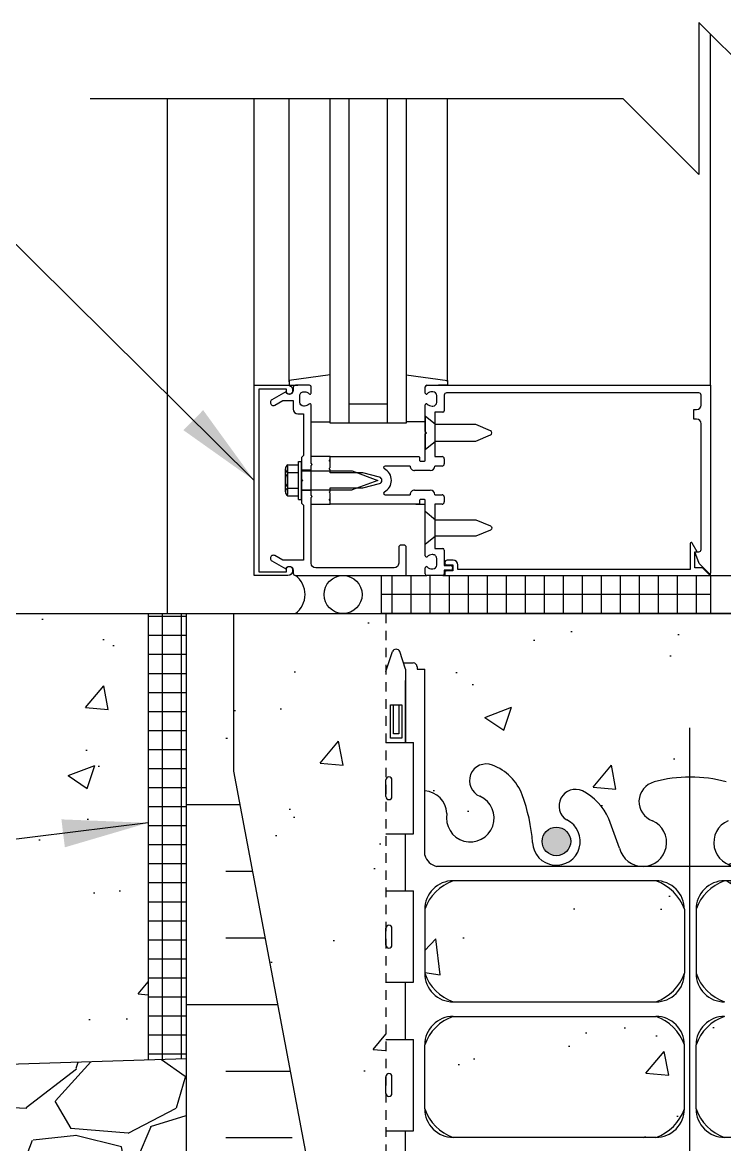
# Model space of a CAD drawing. Header units: inches. Extents: x 160.8 to 211.5, y 103.1 to 183.2.
# Drawn here: x 177.85 to 187.08, y 138.2 to 152.94 of the extents above; entities that cross this region are included whole.
import ezdxf

# ---------------------------------------------------------------- set-up
doc = ezdxf.new("R2010")
doc.units = ezdxf.units.IN
doc.header["$MEASUREMENT"] = 0
doc.linetypes.add('HIDDEN2', pattern=[0.1875, 0.125, -0.0625])
for name, color, linetype in [('HATCH', 12, 'Continuous'), ('Hidden2', 12, 'HIDDEN2'), ('line25', 2, 'Continuous'), ('LINE3', 3, 'Continuous'), ('LINE50', 5, 'Continuous'), ('LINE9', 9, 'Continuous'), ('TEXT', 4, 'Continuous'), ('Web_Edge', 9, 'Continuous')]:
    doc.layers.add(name, color=color, linetype=linetype)
doc.styles.add('DIM', font='romans.shx', dxfattribs={"width": 0.7})
doc.dimstyles.new('ext_12', dxfattribs={"dimscale": 12, "dimtxt": 0.09375, "dimasz": 0.09375, "dimexe": 0.09375, "dimexo": 0.0625, "dimgap": 0.0625, "dimtad": 1, "dimdec": 1, "dimzin": 2, "dimdsep": 46, "dimlunit": 4, "dimtxsty": 'DIM', "dimcen": 0.09, "dimdle": 0.09375, "dimclrt": 4, "dimadec": 0, "dimazin": 0, "dimtfac": 1, "dimtdec": 1, "dimtmove": 2, "dimatfit": 3, "dimfxl": 1, "dimfrac": 2, "dimtolj": 1, "dimtzin": 0, "dimarcsym": 0})

msp = doc.modelspace()

# ---------------------------------------------------------------- hatches: boundary and pattern name
at = {"layer": 'HATCH'}
h = msp.add_hatch(dxfattribs=at)
h.set_pattern_fill('NET', color=256, scale=2, style=0)
h.set_pattern_definition([(0, (167.2082696497009, 33.93442643852617), (0, 0.25), []), (90, (167.2082696497009, 33.93442643852617), (-0.25, 1.530808498934192e-17), [])])
h.paths.add_polyline_path([(183.3726720350024, 145.6778338988723), (183.1626720350024, 145.6778338988723), (182.8926720350023, 145.6778338988723), (182.5640517228804, 145.6778338988723), (182.5640517228804, 145.1778338988716), (186.8926720350024, 145.1778338988716), (186.8926720350024, 145.6778338988723)])
h = msp.add_hatch(dxfattribs=at)
h.set_pattern_fill('AR-CONC', color=256, scale=0.5, style=0)
h.set_pattern_definition([(49.99999999999999, (167.2082696497009, 33.93442643852617), (3.586300913003767, -0.3137606749129755), [0.375, -4.125]), (355, (167.2082696497009, 33.93442643852617), (-0.693756668065, 3.760960668500059), [0.3, -3.3]), (100.4514, (167.5071280497009, 33.90827973852618), (2.892546908570108, 3.447197710304768), [0.31870095, -3.50571056]), (46.18420000000001, (167.2082696497009, 34.93442643852617), (5.336205243128222, -0.8275950716450904), [0.5625, -6.1875]), (96.6356, (167.6529533747009, 34.86545990352617), (4.673313527743517, 4.870589354502209), [0.47805144, -5.258565]), (351.1842, (167.2082696497009, 34.93442643852617), (4.673309725668136, 4.870593004626623), [0.45, -4.95]), (21, (167.7082696497009, 34.68442643852617), (2.984535260592308, -2.013094453326694), [0.375, -4.125]), (326.0000000000001, (167.7082696497009, 34.68442643852617), (1.216576659607909, 3.625750225234265), [0.3, -3.3]), (71.4514, (167.9569808147009, 34.51666840852617), (4.20111314290745, 1.612652483549762), [0.31870095, -3.50571056]), (37.50000000000001, (167.2082696497009, 33.93442643852617), (0.06079927658645334, 1.664469269156557), [0, -3.26, 0, -3.35, 0, -3.3125]), (7.499999999999999, (167.2082696497009, 33.93442643852617), (1.315347687210743, 1.972058559411801), [0, -1.91, 0, -3.185, 0, -1.2625]), (327.5, (166.0932696497009, 33.93442643852617), (2.669112180862045, -0.112774358671899), [0, -1.25, 0, -3.9, 0, -5.175]), (317.5, (165.5932696497009, 33.93442643852617), (2.915930846711931, 0.5005249116615882), [0, -1.625, 0, -2.59, 0, -3.675])])
h.paths.add_polyline_path([(179.4993711143213, 145.1778338988716), (175.3118711143211, 145.1778338988716), (170.853688158632, 145.0311632736194), (170.853688158632, 144.1778338988716), (169.853688158632, 143.1778338988716), (171.853688158632, 143.1778338988716), (170.8536881586318, 142.1778338988713), (170.8536881586319, 139.0279170808998), (179.4993711143213, 139.3123530803747)])
h = msp.add_hatch(dxfattribs=at)
h.set_pattern_fill('NET', color=256, scale=2, style=0)
h.set_pattern_definition([(0, (58.4370623241859, -12.60794012483916), (0, 0.25), []), (90, (58.4370623241859, -12.60794012483916), (-0.25, 1.530808498934192e-17), [])])
h.paths.add_polyline_path([(179.9993711143213, 141.8824953926067), (179.4993711143213, 142.0164699888223), (179.4993711143213, 139.3123530803748), (179.9993711143213, 139.328802677297)])
h.paths.add_polyline_path([(179.9993711143213, 144.0789347184869), (179.4993711143213, 144.1682021152452), (179.4993711143213, 142.0164699888223), (179.9993711143213, 141.8824953926067)])
h.paths.add_polyline_path([(179.9993711143213, 145.1778338988718), (179.4993711143213, 145.1778338988718), (179.4993711143213, 144.1682021152452), (179.9993711143213, 144.0789347184869)])
h = msp.add_hatch(dxfattribs=at)
h.set_pattern_fill('INSUL', color=256, scale=7, style=0)
h.set_pattern_definition([(0, (-2747.232593114846, -324.5848368057639), (0, 2.625), []), (0, (-2747.232593114846, -323.7098368057639), (0, 2.625), [0.875, -0.875]), (0, (-2747.232593114846, -322.8348368057639), (0, 2.625), [0.875, -0.875])])
edge = h.paths.add_edge_path()
edge.add_line((182.6243711143213, 135.1778338988717), (182.1243711143213, 135.1778338988717))
edge.add_line((182.1243711143213, 135.1778338988717), (180.3743711143213, 144.4278338988717))
edge.add_line((180.3743711143213, 144.4278338988717), (180.3743711143213, 145.1778338988717))
edge.add_line((180.3743711143213, 145.1778338988717), (179.9993711143213, 145.1778338988717))
edge.add_line((179.9993711143213, 145.1778338988717), (179.9993711143213, 127.1778338988717))
edge.add_line((179.9993711143213, 127.1778338988717), (180.4368711143213, 127.1778338988717))
edge.add_line((180.4368711143213, 127.1778338988717), (180.4368711143213, 127.6778338988717))
edge.add_line((180.4368711143213, 127.6778338988717), (181.9368711143213, 127.6778338988717))
edge.add_line((181.9368711143213, 127.6778338988717), (181.9368711143213, 127.1778338988717))
edge.add_line((181.9368711143213, 127.1778338988717), (182.3743711143213, 127.1778338988717))
edge.add_line((182.6243711143213, 135.1778338988717), (182.6243711143213, 127.1778338988717))
h = msp.add_hatch(dxfattribs=at)
h.set_pattern_fill('AR-CONC', color=256, scale=0.5)
h.set_pattern_definition([(49.99999999999999, (0, 0), (3.586300913003767, -0.3137606749129755), [0.375, -4.125]), (355, (0, 0), (-0.693756668065, 3.760960668500059), [0.3, -3.3]), (100.45144446, (0.298858405, -0.02614672), (2.89254423363556, 3.447199954843147), [0.3187009599999999, -3.505710559999999]), (46.18420000000001, (0, 1), (5.336206653357862, -0.8275964039653827), [0.5625, -6.1875]), (96.63563549, (0.444683725, 0.931033465), (4.673309728371142, 4.870593003872752), [0.47805171, -5.258568799999999]), (351.1841639899999, (0, 1), (4.673309725273866, 4.870593001349951), [0.45, -4.950000005]), (21, (0.5, 0.75), (2.984535260592308, -2.013094453326694), [0.375, -4.125]), (326.0000000000001, (0.5, 0.75), (1.216576659607909, 3.625750225234265), [0.3, -3.3]), (71.45144474, (0.74871127, 0.58224213), (4.201111883649856, 1.612655764031769), [0.31870095, -3.50571056]), (37.50000000000001, (0, 0), (0.06079927658645334, 1.664469269156557), [0, -3.26, 0, -3.35, 0, -3.3125]), (7.499999999999999, (0, 0), (1.315347687210743, 1.972058559411801), [0, -1.91, 0, -3.185, 0, -1.2625]), (327.5, (-1.115, 0), (2.669112180862045, -0.1127743586718988), [0, -1.25, 0, -3.9, 0, -5.175]), (317.5, (-1.615, 0), (2.915930846711931, 0.5005249116615886), [0, -1.625, 0, -2.59, 0, -3.675])])
edge = h.paths.add_edge_path()
edge.add_line((190.2783681174431, 120.5584035827051), (190.2783681174394, 120.6259035827152))
edge.add_arc((190.3408681174394, 120.6259035827186), 0.06250000000000001, 90, 180.0000000030875, ccw=False)
edge.add_line((190.3408681174394, 120.6884035827186), (190.3883681174373, 120.6884035827186))
edge.add_line((190.3883681174373, 120.6884035827186), (190.3883681174327, 120.7584035827186))
edge.add_line((190.3883681174327, 120.7584035827186), (190.2833681174481, 120.7584035827186))
edge.add_arc((190.4057767686052, 121.1010074452389), 0.3638149041640824, 214.9775137480298, 250.3387412735883, ccw=False)
edge.add_arc((189.4826578732871, 120.4897773939043), 0.7434990637615055, 32.79191652789321, 73.81071145721666)
edge.add_spline(control_points=[(189.6899540175744, 121.2037936166736), (188.2525040175745, 121.5242536166736)], knot_values=[0, 0, 1, 1], degree=1, periodic=0)
edge.add_arc((187.6961661695507, 118.5926488090562), 2.983926699701165, 79.25461642974042, 90.09946546446858)
edge.add_line((187.6909860758585, 121.5765710124353), (186.6243711143218, 121.592323511864))
edge.add_line((186.6243711143218, 121.592323511864), (185.5577561527852, 121.5765710124353))
edge.add_arc((185.5525760590929, 118.5926488090562), 2.983926699701165, 89.90053453553034, 100.7453835702596)
edge.add_spline(control_points=[(184.9962382110691, 121.5242536166736), (183.5587882110692, 121.2037936166736)], knot_values=[0, 0, 1, 1], degree=1, periodic=0)
edge.add_arc((183.7660843553565, 120.4897773939043), 0.7434990637615055, 106.1892885427834, 147.2080834721038)
edge.add_arc((182.8429654600384, 121.1010074452389), 0.3638149041640821, 289.6612587264116, 325.0224862519764, ccw=False)
edge.add_line((182.9653741111955, 120.7584035827186), (182.8603741112109, 120.7584035827186))
edge.add_line((182.8603741112109, 120.7584035827186), (182.8603741112063, 120.6884035827186))
edge.add_line((182.8603741112063, 120.6884035827186), (182.9078741112042, 120.6884035827186))
edge.add_arc((182.9078741112042, 120.6259035827186), 0.06250000000000001, -3.0876208256813698e-09, 90, ccw=False)
edge.add_line((182.9703741112042, 120.6259035827152), (182.9703741112005, 120.5584035827051))
edge.add_arc((182.7203741112005, 120.5584035827186), 0.2499999999999976, 304.05579773812997, 359.9999999969125, ccw=False)
edge.add_line((182.8603741111845, 120.3512804309357), (182.8603741111818, 120.3095543710115))
edge.add_line((182.8603741111818, 120.3095543710115), (182.7703741111812, 120.3095543710184))
edge.add_arc((182.9703741112105, 119.8512968015356), 0.4999999999999922, 113.5781784818649, 133.7891111703061)
edge.add_line((182.6243711143213, 120.2122426785639), (182.6243711143213, 119.4327138881206))
edge.add_line((182.6243711143213, 119.4327138881206), (185.6128274663874, 119.4326990002012))
edge.add_line((185.6128274663874, 119.4326990002012), (186.6128274663874, 118.4326990002012))
edge.add_line((186.6128274663874, 118.4326990002012), (186.6128274663874, 120.4326990002012))
edge.add_line((186.6128274663874, 120.4326990002012), (187.6128274663874, 119.4326990002012))
edge.add_line((187.6128274663874, 119.4326990002012), (190.6243711143213, 119.4327193375144))
edge.add_line((190.6243711143213, 119.4327193375144), (190.6243711143213, 120.2122426785648))
edge.add_arc((190.2783681174331, 119.8512968015356), 0.4999999999999922, 46.21088882984253, 66.42182151813506)
edge.add_line((190.4783681174624, 120.3095543710184), (190.3883681174619, 120.3095543710115))
edge.add_line((190.3883681174619, 120.3095543710115), (190.3883681174591, 120.3512804309357))
edge.add_arc((190.5283681174431, 120.5584035827186), 0.2499999999999977, 180.0000000030875, 235.94420226187, ccw=False)
h.paths.add_polyline_path([(190.6243711143213, 127.1778338988717), (190.6243711143215, 127.9372225808649), (190.5393747342861, 127.6765670154222, -0.6000000000328524), (190.4393747342843, 127.6765670154179), (190.3904616908061, 127.826567015418), (190.2643747342846, 127.8265670154179, -0.4142135623733604), (190.2143747342845, 127.8765670154179), (190.2143747342844, 127.906567015418), (190.1143747342845, 127.9065670154179), (190.1143747342863, 129.5080650775213, -0.3803920597855882), (189.8214103100327, 129.803166697673, 2.087231407596415), (189.3875108801109, 129.5783494394321, -1), (189.2240823087077, 129.1698263653603, -0.2134499129915013), (188.8318565479297, 129.5590268323442, -0.06992325913712785), (188.6949895945964, 130.20282953206, 1.702394472353461), (188.2452211331507, 129.8902852391382, -0.9407930192583996), (188.0417085964724, 129.5070220192573, -0.1730747606230545), (187.6958002739357, 129.8736790587656), (187.5531624317559, 130.2605239144975, 1.612473537247614), (187.121619267235, 129.9009357147933, -0.7348724129863831), (187.0985156636447, 129.3898968680894, -0.06847526280401954), (186.6243752282038, 129.3278338988733, -0.06847526280403192), (186.1502347927629, 129.3898968680893, -0.7348724129874155), (186.1271311891722, 129.9009357147933, 1.61247353724699), (185.6955880246512, 130.2605239144975), (185.5529501824714, 129.8736790587655, -0.1730747606230276), (185.2070418599347, 129.5070220192574, -0.9407930192590922), (185.003529323256, 129.8902852391381, 1.702394472356066), (184.5537608618106, 130.2028295320596, -0.06992325913707398), (184.4168939084774, 129.5590268323443, -0.2134499129915075), (184.0246681476994, 129.1698263653603, -1), (183.8612395762963, 129.5783494394322, 2.087231407564641), (183.4273401463729, 129.8031666976801, -0.3803970205199008), (183.1343703097081, 129.5080647412786), (183.1343674943583, 127.9065670154179), (183.0343674943584, 127.906567015418), (183.0343674943582, 127.8765670154176, -0.4142135623716943), (182.9843674943582, 127.8265670154179), (182.8582805378366, 127.826567015418), (182.8093674943585, 127.6765670154179, -0.6000000000328656), (182.7093674943567, 127.6765670154222), (182.6243711143213, 127.9372225808645), (182.6243711143213, 127.1778338988717), (182.6243711143213, 124.4045644868731, 0.08841615068673818), (182.7703741111812, 124.3072527944185), (182.8603741111818, 124.3072527944254), (182.8603741111845, 124.2655267345013, -0.2490694201798176), (182.9703741112005, 124.0584035827318), (182.9703741112042, 123.9909035827217, -0.4142135623889407), (182.9078741112042, 123.9284035827184), (182.8603741112063, 123.9284035827184), (182.8603741112109, 123.8584035827184), (182.9653741111964, 123.8584035827184, 0.0853478446399937), (183.2948336337413, 123.9339221644565, -0.6696014941089585), (183.4273360324912, 123.8136404677586, 2.087231407566982), (183.8612354624142, 124.0384577260066, -1), (184.0246640338181, 124.4469808000781, -0.2134499129914509), (184.4168897945958, 124.057780333094, -0.0699232591370879), (184.5537567479289, 123.4139776333786, 1.702394472353354), (185.0035252093747, 123.7265219263004, -0.9407930192578965), (185.2070377460527, 124.1097851461814, -0.1730747606230211), (185.5529460685895, 123.7431281066733), (185.6955839107694, 123.3562832509412, 1.612473537247173), (186.1271270752905, 123.7158714506453, -0.7348724129859525), (186.1502306788801, 124.226910297349, -0.06847526280414022), (186.6243711143218, 124.2889732665653, -0.06847526280408107), (187.0985115497631, 124.2269102973491, -0.7348724129867958), (187.1216151533529, 123.7158714506452, 1.612473537246508), (187.5531583178742, 123.3562832509412), (187.695796160054, 123.743128106673, -0.1730747606231304), (188.0417044825909, 124.1097851461814, -0.9407930192580295), (188.2452170192689, 123.7265219263004, 1.702394472352813), (188.6949854807147, 123.4139776333784, -0.06992325913710719), (188.8318524340478, 124.057780333094, -0.213449912991432), (189.2240781948255, 124.4469808000781, -1), (189.3875067662295, 124.0384577260066, 2.087231407567129), (189.8214061961524, 123.8136404677586, -0.6696014941074756), (189.953908594902, 123.9339221644567, 0.08534784464009683), (190.2833681174472, 123.8584035827184), (190.3883681174327, 123.8584035827184), (190.3883681174373, 123.9284035827184), (190.3408681174394, 123.9284035827184, -0.4142135623889385), (190.2783681174394, 123.9909035827217), (190.2783681174431, 124.0584035827318, -0.2490694201798181), (190.3883681174591, 124.2655267345013), (190.3883681174619, 124.3072527944254), (190.4783681174624, 124.3072527944185, 0.08841615068608351), (190.6243711143213, 124.4045644868722)])
h.paths.add_polyline_path([(186.5481252282021, 131.904623044496, 0.2256517540590416), (186.1731252282001, 132.2796230445012), (183.509375722119, 132.2796230445012, 0.2256517540569456), (183.1343757221176, 131.9046230445017), (183.1343757221176, 131.0638171398554, 0.2256517540552831), (183.5093757221154, 130.6888171398572), (186.1731252282003, 130.6888171398572, 0.2256517540595448), (186.5481252282025, 131.0638171398637)])
h.paths.add_polyline_path([(186.5481252282021, 132.8452446339641), (186.5481252282025, 133.6860505385963, 0.2256517540596191), (186.1731252282001, 134.0610505386029), (183.5093757221155, 134.0610505386029, 0.2256517540553569), (183.1343757221176, 133.6860505386046), (183.1343757221176, 132.8452446339583, 0.2256517540569441), (183.509375722119, 132.4702446339588), (186.1731252282001, 132.4702446339588, 0.2256517540590395)])
h.paths.add_polyline_path([(190.1143747342877, 133.6860505386046, 0.2256517540552846), (189.7393747342899, 134.0610505386028), (187.0756252281968, 134.0610505386028, 0.2256517540542005), (186.7006252282022, 133.6860505386047), (186.7006252282027, 132.8452446339596, 0.2256517540585337), (187.0756252282077, 132.4702446339589), (189.7393747342863, 132.4702446339589, 0.2256517540568728), (190.1143747342877, 132.8452446339583)])
h.paths.add_polyline_path([(190.1143747342877, 131.9046230445017, 0.2256517540569454), (189.7393747342862, 132.2796230445012), (187.0756252282077, 132.2796230445012, 0.2256517540585337), (186.7006252282027, 131.9046230445004), (186.7006252282022, 131.0638171398555, 0.2256517540541998), (187.0756252281968, 130.6888171398573), (189.7393747342899, 130.6888171398572, 0.2256517540552841), (190.1143747342877, 131.0638171398554)])
h.paths.add_polyline_path([(190.1143747342869, 135.8654838988906), (189.9943747342987, 136.0654838988719), (189.9943747342987, 136.1778338988722), (189.9943747342987, 136.290183898872), (190.114374734287, 136.4901838988535), (190.1143747342872, 137.9589935601611, 0.2681384484804034), (189.9532240724356, 138.1071170762772), (183.2955263839715, 138.1071170762772, 0.2681558504668743), (183.1343714765413, 137.9589800041086), (183.1343714765413, 136.4901772618772), (183.2543674943441, 136.2901838988716), (183.2543674943441, 136.1778338988713), (183.2543674943441, 136.0654838988715), (183.1343714765413, 135.8654905358659), (183.1343714765413, 134.3966877936345, 0.2681558504668762), (183.2955263839715, 134.2485507214658), (189.9532240724356, 134.2485507214658, 0.2681384484785532), (190.1143747342867, 134.3966742375805)])
h.paths.add_polyline_path([(186.5481252282021, 139.5104231637789, 0.225651754059039), (186.1731252282001, 139.8854231637842), (183.509375722119, 139.8854231637842, 0.2256517540569456), (183.1343757221176, 139.5104231637847), (183.1343757221176, 138.6696172591384, 0.2256517540553562), (183.5093757221155, 138.2946172591401), (186.1731252282001, 138.2946172591401, 0.2256517540596164), (186.5481252282025, 138.6696172591467)])
h.paths.add_polyline_path([(186.5481252282025, 141.2918506578793, 0.2256517540595444), (186.1731252282003, 141.6668506578858), (183.5093757221154, 141.6668506578858, 0.2256517540552847), (183.1343757221176, 141.2918506578876), (183.1343757221176, 140.4510447532413, 0.2256517540569448), (183.509375722119, 140.0760447532418), (186.1731252282001, 140.0760447532418, 0.2256517540590389), (186.5481252282021, 140.4510447532471)])
h.paths.add_polyline_path([(190.1143747342877, 141.2918506578876, 0.2256517540552846), (189.7393747342899, 141.6668506578858), (187.0756252281968, 141.6668506578857, 0.2256517540542013), (186.7006252282022, 141.2918506578876), (186.7006252282027, 140.4510447532426, 0.2256517540585321), (187.0756252282077, 140.0760447532418), (189.7393747342862, 140.0760447532418, 0.225651754056945), (190.1143747342877, 140.4510447532413)])
h.paths.add_polyline_path([(190.1143747342877, 139.5104231637847, 0.2256517540568735), (189.7393747342863, 139.8854231637841), (187.0756252282077, 139.8854231637841, 0.2256517540585342), (186.7006252282027, 139.5104231637834), (186.7006252282022, 138.6696172591384, 0.2256517540541988), (187.0756252281968, 138.2946172591402), (189.7393747342899, 138.2946172591402, 0.2256517540552841), (190.1143747342877, 138.6696172591384)])
h.paths.add_polyline_path([(190.1143747342845, 144.4491007823251), (190.2143747342845, 144.449100782325), (190.2143747342845, 144.4791007823251, -0.4142135623733604), (190.2643747342846, 144.5291007823251), (190.3904616908061, 144.529100782325), (190.4393747342843, 144.6791007823251, -0.6000000000330195), (190.5393747342861, 144.6791007823208), (190.6243711143235, 144.4184452168721), (190.6243711143235, 145.1778338988716), (182.6243711143213, 145.1778338988716), (182.6243711143213, 144.4184452168784), (182.7093674943567, 144.6791007823208, -0.6000000000329857), (182.8093674943585, 144.6791007823251), (182.8582805378366, 144.529100782325), (182.9843674943581, 144.5291007823251, -0.414213562373082), (183.0343674943582, 144.4791007823252), (183.0343674943584, 144.449100782325), (183.1343674943583, 144.4491007823251), (183.1343702471081, 142.8476030603528, -0.3803970778954375), (183.427340146373, 142.5525011000634, 2.087231407575391), (183.8612395762944, 142.7773183583116, -1), (184.024668147702, 143.1858414323817, -0.2134499129907583), (184.4168939084777, 142.7966409653979, -0.0682259172230024), (184.5525917313417, 142.1687744233704, 1.753170910240407), (185.0035293232571, 142.4653825586043, -0.9407930192597509), (185.2070418599344, 142.8486457784858, -0.1730747606230271), (185.5529501824713, 142.4819887389777), (185.6955880246512, 142.0951438832456, 1.612473537243773), (186.1271311891732, 142.4547320829494, -0.7348724129887827), (186.1502347927628, 142.9657709296537, -0.06847526280398893), (186.6243752282035, 143.0278338988697, -0.0684752628041925), (187.0985156636455, 142.9657709296534, -0.7348724129826469), (187.1216192672363, 142.4547320829503, 1.61247353725153), (187.5531624317559, 142.0951438832456), (187.6958002739358, 142.4819887389777, -0.1730747606231099), (188.0417085964728, 142.8486457784859, -0.9407930192574716), (188.2452211331507, 142.4653825586048, 1.753170910234299), (188.6961587250651, 142.1687744233676, -0.06822591722338235), (188.8318565479296, 142.7966409653987, -0.2134499129917747), (189.2240823087082, 143.1858414323829, -1), (189.3875108801078, 142.7773183583095, 2.087231407580247), (189.8214103100326, 142.5525011000695, -0.3803920597858569), (190.1143747342859, 142.8476027202217)])
h.paths.add_polyline_path([(192.6243711143235, 143.106405327443), (192.6243711143235, 144.6778338988716), (191.3118711143213, 144.6778338988716), (191.3118711143213, 145.1778338988716), (190.6243711143235, 145.1778338988716), (190.6243711143235, 135.1778338988717), (191.1243711143235, 135.1778338988717)])
h.paths.add_polyline_path([(182.6243711143213, 145.1778338988716), (180.6243711143213, 145.1778338988716), (180.6243711143213, 143.106405327443), (182.1243711143213, 135.1778338988717), (182.6243711143213, 135.1778338988717)])
h = msp.add_hatch(dxfattribs=at)
h.set_pattern_fill('GRAVEL', color=256, scale=3, style=0)
h.set_pattern_definition([(228.012787504, (2.16, 3), (-24.00000000000018, -27.00000000000001), [0.403608, -39.9572641412211]), (184.969740728, (1.89, 2.7), (35.99999999999993, 3.000000000000105), [0.692604, -68.56777428368999]), (132.510447078, (1.2, 2.64), (30.00000000000035, -32.99999999999959), [0.488364, -48.3480977882991]), (267.273689006, (0.03, 1.89), (3.000000000000073, 60.00000000000006), [0.6307139999999999, -62.440674124887]), (292.833654178, (0, 1.26), (-14.99999999999996, 36.00000000000009), [0.6184649999999999, -61.22811938426489]), (357.273689006, (0.24, 0.6900000000000001), (-60.00000000000006, 3.000000000000076), [0.6307139999999999, -62.440674124887]), (37.6942404667, (0.8699999999999999, 0.66), (-38.99999999999999, -29.99999999999992), [0.8340869999999999, -82.574545646748]), (72.2553283749, (1.53, 1.17), (21.00000000000008, 66.00000000000001), [0.7874639999999998, -77.95896449044018]), (121.429565615, (1.77, 1.92), (-24.00000000000006, 38.99999999999996), [0.63285, -62.65221932918699]), (175.236358309, (1.44, 2.46), (32.99999999999995, -3.000000000000114), [0.722496, -35.4022877363769]), (222.397437798, (0.72, 2.52), (-35.99999999999989, -32.99999999999992), [0.9343440000000001, -92.5001250143847]), (138.814074834, (3, 1.86), (-21.0000000000001, 18), [0.3189029999999999, -31.57153443820409]), (171.46923439, (2.76, 2.07), (38.99999999999999, -5.999999999999986), [0.606711, -60.06453424847101]), (225, (2.16, 2.16), (-3.33066907387547e-16, -2.999999999999799), [0.4242629999999999, -3.8183776871193]), (203.198590514, (1.95, 2.52), (14.99999999999997, 5.999999999999926), [0.228474, -22.6188453175917]), (291.801409486, (1.74, 2.43), (-2.999999999999052, 9.000000000000307), [0.323109, -15.8323854214035]), (30.96375653209999, (1.86, 2.13), (9.000000000000158, 5.999999999999939), [0.5247869999999999, -16.96806868453589]), (161.565051177, (2.31, 2.4), (6.000000000000035, -2.99999999999993), [0.379473, -9.107359980505198]), (16.389540334, (0, 2.43), (29.9999999999999, 9.000000000000131), [0.5316, -52.6285354400082]), (70.3461759419, (0.51, 2.58), (-12.00000000000366, -33.00000000001019), [0.445983, -44.152223241957]), (293.198590514, (2.31, 3), (-5.999999999999911, 14.99999999999997), [0.456945, -22.3903743175917]), (343.610459666, (2.49, 2.58), (-29.9999999999999, 9.000000000000131), [0.5315999999999999, -52.62853544000699]), (339.44395478, (0, 0.5700000000000001), (-15.00000000000011, 6.000000000000073), [0.5126399999999999, -25.1193712359525]), (294.775140569, (0.48, 0.39), (-15.00000000000002, 33.00000000000001), [0.429534, -42.523929189828]), (66.8014094864, (2.34, 0), (5.999999999999943, 14.99999999999991), [0.456945, -22.3903743175917]), (17.3540246363, (2.52, 0.42), (-38.99999999999993, -11.99999999999989), [0.502893, -49.78627084272]), (69.44395478040002, (0.8699999999999999, 0), (-6.000000000000021, -14.99999999999986), [0.2563199999999999, -25.3756912359525]), (101.309932474, (2.16, 0), (-2.999999999999892, 12.00000000000004), [0.15297, -15.1440885407784]), (165.963756532, (2.13, 0.15), (8.999999999999876, -3.000000000000004), [0.618465, -11.7508518768531]), (186.009005957, (1.53, 0.3), (30.00000000000014, 2.999999999999949), [0.57315, -56.74176952362841]), (303.690067526, (1.86, 1.86), (-2.999999999999962, 5.999999999999957), [0.4326659999999999, -10.383987826392]), (353.157226587, (2.1, 1.5), (51.00000000000004, -6.000000000000158), [0.755382, -74.7826878720849]), (60.9453959009, (2.85, 1.41), (-11.99999999999993, -20.99999999999993), [0.308868, -30.578022422961]), (90, (3, 1.68), (-3, 3), [0.18, -2.82]), (120.256437164, (1.47, 0.39), (12.00000000000003, -21.00000000000002), [0.416772, -41.2605599683494]), (48.01278750420001, (1.26, 0.75), (24, 26.99999999999993), [0.8072159999999999, -39.5536561412211]), (0, (1.8, 1.35), (3, 3), [0.78, -2.22]), (325.3048464690001, (2.58, 1.35), (30.00000000000042, -20.99999999999947), [0.474342, -46.95982290252599]), (254.054604099, (2.97, 1.08), (-3.000000000000113, -12.00000000000001), [0.436806, -21.4035236678415]), (207.645975364, (2.85, 0.66), (-56.99999999999985, -30.00000000000014), [0.711195, -70.40842254677818]), (175.42607874, (2.22, 0.33), (-38.99999999999986, 3.000000000000004), [0.752397, -74.48722022390669])])
edge = h.paths.add_edge_path()
edge.add_spline(control_points=[(170.853688158632, 137.8350121998855), (171.3949762934324, 137.6096482957789), (173.0618971429785, 136.9156301447456), (175.3042096936561, 133.2500172475155), (177.1926583699976, 127.3500454983282), (178.9447121208929, 122.2888852968914), (178.8406188000657, 119.4326990002005)], knot_values=[0, 0, 0, 0, 1.733754656731174, 5.339174460878176, 12.14899778927283, 20.75596295769014, 20.75596295769014, 20.75596295769014, 20.75596295769015], degree=3, periodic=0)
edge.add_line((178.8406188000657, 119.4326990002005), (179.9993711143213, 119.4326990002005))
edge.add_line((179.9993711143213, 119.4326990002005), (179.9993711143213, 131.0528338988432))
edge.add_line((179.9993711143213, 131.0528338988432), (179.9993711143218, 135.6778338988692))
edge.add_line((179.9993711143218, 135.6778338988692), (179.9993711143213, 139.3288026772968))
edge.add_line((179.9993711143213, 139.3288026772968), (177.4993711143221, 139.2465546926863))
edge.add_line((177.4993711143221, 139.2465546926863), (170.8536881586319, 139.0279170808998))
edge.add_line((170.8536881586319, 139.0279170808998), (170.853688158632, 137.8350121998855))
at = {"layer": 'LINE3'}
for points in [[(185.0532657632567, 142.1837389658603, 1), (184.6782657632567, 142.1837389658603, 1)], [(184.6782657632567, 142.1837389658603, 1), (185.0532657632567, 142.1837389658603, 1)]]:
    msp.add_hatch(color=256, dxfattribs=at).paths.add_polyline_path(points)

# ---------------------------------------------------------------- linework, layer by layer
at = {"layer": 'HATCH'}
for p, q in [((186.8926720350024, 148.1778338988723), (186.8926720350024, 152.7899494315681)), ((180.8926720350024, 148.1778338988723), (180.8926720350024, 151.9447940001826)), ((181.3529171129785, 148.2208542870171), (181.3529171129785, 151.9447940001826)), ((182.1426720350024, 147.6778338988723), (182.1426720350024, 151.9447940001826)), ((182.6426720350024, 151.9447940001826), (182.6426720350024, 147.6778338988723)), ((183.4324269570263, 148.2208542870171), (183.4324269570263, 151.9447940001826)), ((181.8929171129786, 148.3147549560042), (181.3529171129785, 148.2382195229333)), ((181.3529171129785, 148.2382195229333), (181.3529171129785, 148.1782195229333)), ((181.3529171129785, 148.1782195229333), (181.4685479706919, 148.1782195229333)), ((182.8924269570262, 148.3147549560042), (183.4324269570263, 148.2382195229333)), ((183.4324269570263, 148.2382195229333), (183.4324269570263, 148.1782195229333)), ((182.6426720350024, 147.9278338988723), (182.1426720350024, 147.9278338988723)), ((181.6429171129786, 147.6982195229334), (181.8929171129786, 147.6982195229334)), ((183.1424269570262, 147.6982195229334), (182.8924269570262, 147.6982195229334)), ((183.3726720350024, 145.6778338988723), (183.1626720350024, 145.6778338988723))]:
    msp.add_line(p, q, dxfattribs=at)
msp.add_circle((182.0616720350035, 145.4278338988726), 0.2500000000003324, dxfattribs=at)
msp.add_arc((181.2491720350028, 145.4278338988719), 0.3125, 306.8698976457438, 53.13010235425613, dxfattribs=at)
at = {"layer": 'Hidden2'}
for p, q in [((182.6243711143213, 145.1778338988717), (182.6243711143213, 135.1778338988717)), ((182.6243711143213, 143.8335092393433), (182.6243711143213, 143.8335092393433))]:
    msp.add_line(p, q, dxfattribs=at)
at = {"layer": 'line25'}
for p, q in [((179.4993711143213, 145.1778338988718), (179.4993711143213, 139.3123530803748)), ((182.6243711143213, 143.4828338988654), (182.9893237085633, 143.4828338988654)), ((182.9893237085633, 142.2828338988654), (182.9893237085633, 143.4828338988654)), ((182.6243711143213, 142.2828338988654), (182.9893237085633, 142.2828338988653)), ((182.6243711143213, 141.5328338988654), (182.9893237085633, 141.5328338988654)), ((182.9893237085633, 140.3328338988654), (182.9893237085633, 141.5328338988654)), ((182.6243711143213, 140.3328338988654), (182.9893237085633, 140.3328338988653)), ((182.6243711143213, 139.5828338988653), (182.9893237085633, 139.5828338988653)), ((182.9893237085633, 138.3828338988653), (182.9893237085633, 139.5828338988654)), ((182.6243711143213, 138.3828338988653), (182.9893237085633, 138.3828338988653))]:
    msp.add_line(p, q, dxfattribs=at)
at = {"layer": 'LINE3'}
msp.add_line((186.61266373617, 143.6778338988716), (186.6128274663874, 119.4327091257306), dxfattribs=at)
msp.add_circle((184.8657657632567, 142.1837389658603), 0.1875, dxfattribs=at)
msp.add_circle((184.8657657632567, 142.1837389658603), 0.1875, dxfattribs=at)
at = {"layer": 'LINE50'}
for p, q in [((175.3118711143235, 145.1778338988716), (193.2493711143234, 145.1778338988716)), ((179.9993711143213, 145.1778338988717), (179.9993711143213, 127.1778338988717)), ((179.9993711143213, 139.3288026772968), (170.8536881586319, 139.0279170808998))]:
    msp.add_line(p, q, dxfattribs=at)
msp.add_lwpolyline([(182.6243711143213, 135.1778338988717), (182.1243711143213, 135.1778338988717), (180.6243711143213, 143.106405327443), (180.6243711143213, 145.1778338988717)], dxfattribs=at)
at = {"layer": 'LINE9'}
for p, q in [((186.7378274663879, 152.9447940001826), (186.7378274663879, 150.9447940001826)), ((186.7378274663879, 152.9447940001826), (187.7378274663879, 151.9447940001826)), ((178.7378274663899, 151.9447940001826), (185.7378274663879, 151.9447940001826)), ((179.7493711143213, 151.9447940001826), (179.7493711143213, 145.1778338988716)), ((186.7378274663879, 150.9447940001826), (185.7378274663879, 151.9447940001826)), ((183.1626720350024, 148.1778338988723), (186.8926720350024, 148.1778338988723)), ((183.4324269570263, 148.1782195229333), (183.3167960993129, 148.1782195229333)), ((186.8926720350024, 148.1778338988723), (186.8926720350024, 145.7089049666841)), ((183.1426720350024, 148.0758338988722), (183.1426720350024, 148.1578338988722)), ((183.2426720350024, 148.0918338988723), (183.2321636452682, 148.0918338988723)), ((183.2926720350024, 147.9538338988722), (183.2926720350024, 148.0418338988723)), ((183.3926720350024, 148.0478338988723), (183.3926720350024, 147.8428338988722)), ((186.7376720350024, 148.0778338988723), (183.4226720350024, 148.0778338988723)), ((186.7676720350024, 147.9178338988723), (186.7676720350024, 148.0478338988723)), ((183.1426720350024, 147.5678338988723), (183.1426720350024, 147.9198338988722)), ((183.2321636452682, 147.9038338988723), (183.2426720350024, 147.9038338988723)), ((183.2746720350024, 147.6608338988716), (183.1426720350024, 147.7718338988716)), ((183.1426720350024, 147.7718338988716), (183.1426720350024, 147.3338338988716)), ((183.3726720350024, 147.8228338988723), (183.2676720350024, 147.8228338988723)), ((183.2676720350024, 147.8228338988723), (183.2676720350024, 147.2408338988723)), ((186.6726720350024, 147.7328338988723), (186.6726720350024, 147.8578338988723)), ((186.6726720350024, 147.8578338988723), (186.7076720350024, 147.8578338988723)), ((183.8053307481587, 147.6608338988716), (183.2746720350024, 147.6608338988716)), ((183.9991525379733, 147.5805502848469), (183.8053307481587, 147.6608338988716)), ((186.7076720350024, 147.7328338988723), (186.6726720350024, 147.7328338988723)), ((186.7676720350024, 146.0198338988723), (186.7676720350024, 147.6728338988723)), ((183.1576720350024, 147.5528338988723), (183.1426720350024, 147.5678338988723)), ((183.1426720350024, 147.5378338988722), (183.1576720350024, 147.5528338988723)), ((183.1426720350024, 147.1908338988723), (183.1426720350024, 147.5378338988722)), ((183.1426720350024, 147.3338338988716), (183.2746720350024, 147.4448338988716)), ((183.2746720350024, 147.4448338988716), (183.8053307481587, 147.4448338988716)), ((183.8053307481587, 147.4448338988716), (183.9991525379733, 147.5251175128963)), ((181.4776720350024, 146.6778338988723), (181.4776720350024, 147.1778338988723)), ((181.4776720350024, 147.1778338988723), (181.5176720350024, 147.1778338988723)), ((181.5176720350024, 146.6778338988723), (181.5176720350024, 147.1778338988723)), ((181.8926720350024, 147.2408338988723), (181.6426720350024, 147.2408338988723)), ((181.6426720350024, 147.1783338988723), (181.6426720350024, 147.2408338988723)), ((181.8776720350024, 147.1858338988723), (181.8926720350024, 147.2008338988722)), ((181.8926720350024, 147.1708338989319), (181.8776720350024, 147.1858338988723)), ((181.8926720350024, 147.2008338988722), (181.8926720350023, 147.2408338988723)), ((181.8926720350023, 147.2408338988723), (183.0566720350024, 147.2408338988723)), ((181.8926720350024, 147.1783338988723), (181.8926720350024, 147.2408338988723)), ((181.8926720350024, 147.0978338989317), (181.8926720350024, 147.1708338989319)), ((183.0666720350024, 147.2308338988723), (183.0666720350024, 147.1908338988723)), ((183.0766720350024, 147.1808338988723), (183.1326720350024, 147.1808338988723)), ((183.2676720350024, 147.2408338988723), (183.3626720350024, 147.2408338988723)), ((183.3926720350024, 147.2108338988722), (183.3926720350024, 147.1458338988722)), ((181.3030670350024, 146.7756538988722), (181.3030670350024, 147.0800288988722)), ((181.3153620350024, 147.1144338988722), (181.3340670350024, 147.1144338988722)), ((181.3340670350024, 146.7412438988723), (181.3340670350024, 147.1144338988722)), ((181.3379920350024, 147.1307538988722), (181.4776720350024, 147.1307538988722)), ((181.3379920350024, 147.0292988988722), (181.4776720350024, 147.0292988988722)), ((181.6426720350024, 147.0608338988723), (181.5176720350024, 147.0608338988723)), ((181.5176720350024, 147.0532238988723), (182.1826720350024, 147.0532238988723)), ((181.8776720350025, 147.0828338988722), (181.8926720350024, 147.0978338989317)), ((181.8926720350024, 147.0678338988723), (181.8776720350025, 147.0828338988722)), ((181.8926720350024, 147.0278338988722), (181.8926720350024, 147.0678338988723)), ((182.3226720350023, 147.0278338988722), (181.8926720350024, 147.0278338988722)), ((182.1826720350024, 147.0532238988723), (182.5176720350024, 146.9278338988723)), ((182.5407842136491, 146.9693909167445), (182.3226720350023, 147.0278338988722)), ((182.9416720350024, 147.1158338988723), (182.6140521274412, 147.1158338988723)), ((183.2076720350024, 147.0558338988723), (183.0016720350024, 147.0558338988723)), ((183.3626720350024, 147.1158338988723), (183.2676720350024, 147.1158338988723)), ((182.5176720350024, 146.9278338988723), (182.1826720350024, 146.8024538988723)), ((182.3226720350023, 146.8278338988723), (182.5407842136491, 146.886276881)), ((181.3153620350024, 146.7412438988723), (181.3340670350024, 146.7412438988723)), ((181.3379920350024, 146.8263788988722), (181.4776720350024, 146.8263788988722)), ((181.3379920350024, 146.7249238988722), (181.4776720350024, 146.7249238988722)), ((181.5176720350024, 146.8024538988723), (182.1826720350024, 146.8024538988723)), ((181.6426720350024, 146.7948338988722), (181.5176720350024, 146.7948338988722)), ((181.8776720350025, 146.7728338988724), (181.8926720350024, 146.7878338988722)), ((181.8926720350024, 146.7578338988128), (181.8776720350025, 146.7728338988724)), ((181.8926720350024, 146.7878338988722), (181.8926720350024, 146.8278338988723)), ((181.8926720350024, 146.8278338988723), (182.3226720350023, 146.8278338988723)), ((181.8926720350024, 146.6848338988126), (181.8926720350024, 146.7578338988128)), ((182.6140521274413, 146.7398338988722), (182.9416720350024, 146.7398338988722)), ((183.0016720350024, 146.7998338988722), (183.2076720350024, 146.7998338988722)), ((183.2676720350024, 146.7398338988722), (183.3626720350024, 146.7398338988722)), ((183.3926720350024, 146.7098338988723), (183.3926720350024, 146.6448338988723)), ((181.4776720350024, 146.6778338988723), (181.5176720350024, 146.6778338988723)), ((181.6426720350024, 146.6148338988722), (181.6426720350024, 146.6773338988722)), ((181.6426720350024, 146.6148338988722), (181.8926720350024, 146.6148338988722)), ((181.8776720350024, 146.6698338988722), (181.8926720350024, 146.6848338988126)), ((181.8926720350024, 146.6548338988723), (181.8776720350024, 146.6698338988722)), ((181.8926720350024, 146.6148338988722), (181.8926720350024, 146.6773338988722)), ((181.8926720350023, 146.6148338988722), (181.8926720350024, 146.6548338988723)), ((183.0566720350024, 146.6148338988722), (181.8926720350023, 146.6148338988722)), ((183.0176720350024, 146.6148338988722), (183.1426720350024, 146.6148338988722)), ((183.0666720350024, 146.6648338988722), (183.0666720350024, 146.6248338988722)), ((183.1326720350024, 146.6748338988722), (183.0766720350024, 146.6748338988722)), ((183.1426720350024, 146.3178338988723), (183.1426720350024, 146.6648338988722)), ((183.3626720350024, 146.6148338988722), (183.2676720350024, 146.6148338988722)), ((183.2676720350024, 146.6148338988722), (183.2676720350024, 146.0328338988722)), ((183.1426720350024, 145.9358338988723), (183.1426720350024, 146.2878338988722)), ((183.2676720350024, 146.0328338988722), (183.3726720350024, 146.0328338988723)), ((183.3926720350024, 146.0128338988723), (183.3926720350024, 145.8078338988723)), ((186.7417935429087, 145.8356413231542), (186.6856720350024, 145.9898338988723)), ((186.6856720350024, 145.9898338988723), (186.7376720350024, 145.9898338988722)), ((183.2426720350024, 145.9518338988723), (183.2321636452683, 145.9518338988723)), ((183.2926720350024, 145.8138338988722), (183.2926720350024, 145.9018338988723)), ((186.8756009671905, 145.7018338988723), (186.7417935429087, 145.8356413231542)), ((182.5640517228804, 145.6778338988723), (182.5640517228804, 145.1778338988716)), ((182.8926720350023, 145.6778338988723), (183.1626720350024, 145.6778338988723)), ((183.1426720350024, 145.6978338988723), (183.1426720350024, 145.7798338988723)), ((183.2321636452683, 145.7638338988722), (183.2426720350024, 145.7638338988722)), ((183.3726720350024, 145.6778338988723), (186.8926720350024, 145.6778338988723)), ((183.3926720350024, 145.8078338988723), (183.4736720350024, 145.8078338988723)), ((183.4736720350024, 145.7478338988723), (183.3926720350024, 145.7478338988723)), ((183.3926720350024, 145.7478338988723), (183.3926720350024, 145.6978338988723)), ((184.599195522117, 145.6778338988716), (202.9468906470429, 145.6778338988716)), ((186.8926720350024, 145.6778338988723), (186.8926720350024, 145.6968338988722)), ((186.8926720350024, 145.6778338988723), (186.8926720350024, 145.6968338988722)), ((186.8926720350024, 145.6778338988716), (186.8926720350024, 145.1778338988716)), ((182.6643747342844, 143.0328338988654), (182.6643747342853, 143.0328338988654)), ((182.6243711143213, 142.9378338988655), (182.6243747342849, 142.9378338988655)), ((182.6243747342844, 142.7728338988655), (182.6243747342844, 142.9928338988653)), ((182.7043747342844, 142.7728338988654), (182.7043747342853, 142.9928338988653)), ((182.6243711143213, 142.8278338988655), (182.6243747342849, 142.8278338988655)), ((182.6643747342844, 142.7328338988655), (182.6643747342844, 142.7328338988654)), ((182.6243711143213, 140.9878338988655), (182.6243747342849, 140.9878338988655)), ((182.6243747342844, 140.8228338988655), (182.6243747342844, 141.0428338988654)), ((182.6643747342844, 141.0828338988654), (182.6643747342853, 141.0828338988654)), ((182.7043747342844, 140.8228338988654), (182.7043747342853, 141.0428338988654)), ((182.6243711143213, 140.8778338988655), (182.6243747342849, 140.8778338988655)), ((182.6643747342844, 140.7828338988655), (182.6643747342844, 140.7828338988654)), ((182.6243711143213, 139.0378338988655), (182.6243747342849, 139.0378338988655)), ((182.6243747342844, 138.8728338988655), (182.6243747342844, 139.0928338988653)), ((182.6643747342844, 139.1328338988653), (182.6643747342853, 139.1328338988654)), ((182.7043747342844, 138.8728338988654), (182.7043747342853, 139.0928338988653)), ((182.6243711143213, 138.9278338988655), (182.6243747342849, 138.9278338988655)), ((182.6643747342844, 138.8328338988654), (182.6643747342844, 138.8328338988654))]:
    msp.add_line(p, q, dxfattribs=at)
msp.add_lwpolyline([(182.8926720350024, 151.9447940001826), (182.8926720350024, 147.6778338988723), (181.8926720350024, 147.6778338988723), (181.8926720350024, 151.9447940001826)], dxfattribs=at)
for points in [[(180.9526720350024, 145.7278338988722), (181.3166720350024, 145.7278338988722), (181.3166720350024, 145.7578338988723, -1), (181.3966720350024, 145.7578338988723), (181.3966720350024, 145.7378338988723, -0.4142135623730908), (181.3366720350024, 145.6778338988723), (180.8926720350024, 145.6778338988723), (180.8926720350024, 148.1778338988723), (181.3366720350024, 148.1778338988723, -0.4142135623730907), (181.3966720350024, 148.1178338988722), (181.3966720350024, 148.0978338988722, -1), (181.3166720350024, 148.0978338988722), (181.3166720350024, 148.1278338988723), (180.9526720350024, 148.1278338988723)], [(181.5426720350024, 147.8038338988723), (181.5426720350024, 147.2528338988722), (181.5176720350024, 147.2278338988722), (181.5176720350024, 146.9428338988722), (181.5326720350024, 146.9278338988722), (181.5176720350024, 146.9128338988722), (181.5176720350024, 146.6278338988722), (181.5426720350024, 146.6028338988722), (181.5426720350024, 145.8778338988723), (181.2718473658102, 145.8778338988723), (181.1666720350024, 145.9385569044263, 1.000000000000005), (181.1266720350024, 145.8692748721235), (181.3093011578731, 145.7638338988723, -0.8490904586570024), (181.4066720350024, 145.7478338988723), (181.4066720350024, 145.7078338988723, 0.4142135623731123), (181.4366720350024, 145.6778338988722), (182.8926720350023, 145.6778338988723), (182.8926720350023, 146.0478338988723, 0.4142135623730994), (182.8626720350023, 146.0778338988723), (182.8226720350023, 146.0778338988723, 0.414213562373087), (182.7926720350023, 146.0478338988723), (182.7926720350023, 145.8378338988722, -0.4142135623730893), (182.7326720350023, 145.7778338988722), (181.7026720350024, 145.7778338988722, -0.4142135623731006), (181.6426720350024, 145.8378338988722), (181.6426720350024, 146.7028338988723), (181.6576720350024, 146.7178338988722), (181.6426720350024, 146.7328338988722), (181.6426720350024, 147.1228338988722), (181.6576720350024, 147.1378338988723), (181.6426720350024, 147.1528338988722), (181.6426720350024, 147.9198338988722, 0.66937649506875), (181.617030376393, 147.9304053274437, -0.1997729274168698), (181.5531804247365, 147.9038338988722), (181.5426720350024, 147.9038338988722, -0.4142135623730951), (181.4926720350024, 147.9538338988722), (181.4926720350024, 148.0418338988723, -0.4142135623731054), (181.5426720350024, 148.0918338988722), (181.5531804247365, 148.0918338988722, -0.1997729274168814), (181.617030376393, 148.0652624703008, 0.6693764950686887), (181.6426720350024, 148.0758338988722), (181.6426720350024, 148.1578338988722, 0.4142135623730951), (181.6226720350024, 148.1778338988722), (181.4366720350024, 148.1778338988722, 0.4142135623731081), (181.4066720350023, 148.1478338988722), (181.4066720350024, 148.1078338988722, -0.8490904586569917), (181.3093011578731, 148.0918338988722), (181.1266720350024, 147.9863929256209, 1.00000000000001), (181.1666720350024, 147.9171108933182), (181.2718473658102, 147.9778338988722), (181.4066720350024, 147.9778338988722), (181.4066720350024, 147.8638338988723, 0.4142135623730517), (181.4666720350023, 147.8038338988723)], [(183.2746720350024, 146.1948338988729), (183.1426720350024, 146.0838338988729), (183.1426720350024, 146.5218338988729), (183.2746720350024, 146.4108338988729), (183.8053307481587, 146.4108338988729), (183.9991525379733, 146.3305502848482, -0.6681786379193252), (183.9991525379733, 146.2751175128976), (183.8053307481587, 146.1948338988729)], [(183.4186720350025, 145.7378338988723, 0.4142135623731124), (183.3986720350024, 145.7178338988722), (183.3986720350024, 145.6778338988723), (186.8736720350024, 145.6778338988723, 0.6681786379193365), (186.8772075689083, 145.6863694327782), (186.7857431028143, 145.7778338988722), (186.6856720350024, 145.7778338988722), (186.6856720350024, 145.9898338988722), (186.7176720350024, 145.9898338988722), (186.6515476793494, 146.104364642481, 0.7673269879789422), (186.6236720350024, 146.0968953860897), (186.6236720350024, 145.7578338988723), (183.5686720350024, 145.7578338988723), (183.5686720350024, 145.8178338988723, 0.4142135623730765), (183.5086720350024, 145.8778338988723), (183.4286720350024, 145.8778338988723, 0.9999999999999999), (183.4286720350024, 145.8178338988723), (183.5036720350024, 145.8178338988723), (183.5036720350024, 145.7378338988723)]]:
    msp.add_lwpolyline(points, format="xyb", close=True, dxfattribs=at)
for centre, radius, start, end in [((183.1626720350024, 148.1578338988722), 0.01999999999998892, 90.00000000002116, 180), ((183.1576720350024, 148.0758338988722), 0.01500000000000489, 180.0000000000537, 315.1896880937127), ((183.2321636452682, 148.0018338988723), 0.08999999999997499, 90.0000000000016, 135.1896880937565), ((183.2426720350024, 148.0418338988723), 0.05000000000000426, 1.628443996909321e-11, 90.00000000000813), ((183.4226720350024, 148.0478338988723), 0.02999999999998693, 90.00000000002768, 180.0000000000277), ((186.7376720350024, 148.0478338988723), 0.02999999999998693, 359.9999999999723, 89.99999999997232), ((183.1576720350024, 147.9198338988722), 0.01499999999999702, 44.81031190624809, 180), ((183.2321636452682, 147.9938338988722), 0.08999999999997431, 224.8103119062458, 270), ((183.2426720350024, 147.9538338988723), 0.04999999999999716, 269.9999999999837, 359.9999999999837), ((186.7076720350024, 147.9178338988723), 0.06000000000000227, 270, 0), ((183.3726720350024, 147.8428338988723), 0.02000000000002444, 269.9999999999593, 359.9999999999592), ((186.7076720350024, 147.6728338988723), 0.06000000000000227, 0, 90), ((183.9876720350024, 147.5528338988716), 0.0299999999999996, 292.4999999999988, 67.50000000000118), ((183.0566720350024, 147.2308338988723), 0.009999999999990905, 0, 90), ((183.0766720350024, 147.1908338988723), 0.00999999999999801, 180, 269.9999999999593), ((183.1326720350024, 147.1908338988723), 0.01000000000000512, 270.0000000000407, 0), ((183.3626720350024, 147.2108338988722), 0.03000000000001535, 2.768354794745845e-11, 90.00000000002768), ((183.3626720350024, 147.1458338988723), 0.03000000000001535, 269.9999999999723, 359.9999999999723), ((181.3573770350024, 147.0800288988722), 0.0543126, 110.9106999999988, 249.0893000000012), ((181.4679170350024, 146.9278338988723), 0.16484915, 142.0122999999977, 217.9877000000023), ((182.6140521274412, 147.0958338988722), 0.02000000000001023, 89.99999999993813, 243.3313394025789), ((182.5296720350023, 146.9278338988722), 0.1680000000000082, 296.6686605973844, 63.33133940265932), ((183.0016720350024, 147.1158338988723), 0.06000000000000227, 180, 270.0000000000032), ((183.2076720350024, 147.1158338988723), 0.06000000000000227, 270, 0), ((182.5296490442704, 146.9278338988723), 0.04302299073197295, 285.0000000000012, 74.99999999999883), ((181.3573770350024, 146.7756538988722), 0.0543126, 110.9106999999988, 249.0893000000012), ((182.6140521274413, 146.7598338988722), 0.02000000000000718, 116.6686605973389, 269.999999999969), ((183.0016720350024, 146.7398338988722), 0.05999999999999872, 89.99999999999675, 180), ((183.2076720350024, 146.7398338988722), 0.06000000000000227, 0, 89.99999999999349), ((183.3626720350024, 146.7098338988722), 0.03000000000001535, 2.768354794745845e-11, 90.00000000002768), ((183.0566720350024, 146.6248338988722), 0.009999999999990905, 270, 0), ((183.0766720350024, 146.6648338988722), 0.01000000000000512, 90.00000000004071, 180), ((183.1326720350024, 146.6648338988722), 0.00999999999999801, 0, 89.99999999995929), ((183.3626720350024, 146.6448338988723), 0.03000000000001535, 269.9999999999723, 359.9999999999723), ((183.3726720350024, 146.0128338988723), 0.02000000000002444, 8.142219984546603e-11, 90.00000000006025), ((186.7376720350024, 146.0198338988722), 0.02999999999998693, 270.0000000000196, 2.768354794745845e-11), ((183.1576720350024, 145.9358338988722), 0.01499999999999488, 179.9999999999463, 315.189688093752), ((183.2321636452683, 145.8618338988722), 0.09000000000000341, 89.99999999998371, 135.1896880937634), ((183.2426720350024, 145.9018338988723), 0.05000000000000426, 0, 90.00000000000813), ((183.1576720350024, 145.7798338988723), 0.01500000000002544, 44.81031190621124, 179.9999999999463), ((183.1626720350024, 145.6978338988723), 0.02000000000001023, 180.0000000000814, 270.0000000000814), ((183.2321636452683, 145.8538338988722), 0.08999999999997683, 224.8103119062435, 269.9999999999984), ((183.2426720350024, 145.8138338988722), 0.05000000000001137, 270, 0), ((183.3726720350024, 145.6978338988723), 0.02000000000002444, 269.9999999999593, 359.9999999999592), ((183.4736720350024, 145.7778338988722), 0.03000000000000114, 270, 90), ((186.8826720350024, 145.7089049666841), 0.009999999999994458, 225.0000000000138, 0), ((182.6643747342844, 142.9928338988653), 0.04, 89.99999999992184, 180), ((182.6643747342853, 142.9928338988654), 0.04, 359.999999999899, 90), ((182.6643747342844, 142.7728338988654), 0.04, 179.9999999999121, 270.0000000000521), ((182.6643747342844, 142.7728338988654), 0.04, 270, 0), ((182.6643747342844, 141.0428338988654), 0.04, 89.99999999992184, 180), ((182.6643747342853, 141.0428338988654), 0.04, 359.999999999899, 90), ((182.6643747342844, 140.8228338988654), 0.04, 179.9999999999121, 270.0000000000521), ((182.6643747342844, 140.8228338988654), 0.04, 270, 0), ((182.6643747342844, 139.0928338988653), 0.04, 89.99999999992184, 180), ((182.6643747342853, 139.0928338988654), 0.04, 359.999999999899, 90), ((182.6643747342844, 138.8728338988654), 0.04, 179.9999999999121, 270.0000000000521), ((182.6643747342844, 138.8728338988654), 0.04, 270, 0)]:
    msp.add_arc(centre, radius, start, end, dxfattribs=at)
at = {"layer": 'TEXT'}
msp.add_line((190.6243711143234, 145.1778338988716), (182.6243711143214, 145.1778338988716), dxfattribs=at)
at = {"layer": 'Web_Edge'}
for p, q in [((182.6243711143213, 144.4184452168784), (182.7093674943581, 144.6791007823251)), ((182.8843674943583, 144.4491007823251), (182.8093674943585, 144.6791007823251)), ((182.8582805378365, 144.529100782325), (182.9843674943582, 144.5291007823251)), ((182.8843674943583, 144.4491007823245), (182.8843674943583, 143.4828338988653)), ((183.0243711143214, 144.4791007823251), (183.0243711143214, 144.4791007823252)), ((183.0343674943584, 144.479100782325), (183.0343674943584, 144.4791007823251)), ((183.0343674943584, 144.479100782325), (183.0343674943584, 144.449100782325)), ((183.0343674943584, 144.449100782325), (183.1343674943583, 144.4491007823251)), ((183.134371699744, 142.0024870172959), (183.1343674943583, 144.4491007823251)), ((185.6955880246506, 142.0951438832471), (185.5529501824713, 142.4819887389776)), ((189.9532240724357, 141.8543506578858), (183.2955263839713, 141.8543506578858)), ((186.1731252282003, 141.6668506578858), (183.5093757221153, 141.6668506578858)), ((189.7393747342899, 141.6668506578858), (187.0756252281968, 141.6668506578857)), ((183.1343757221176, 141.291850657888), (183.1343757221176, 140.4510447532411)), ((186.5481252282025, 141.2918506578794), (186.5481252282021, 140.4510447532476)), ((186.7006252282022, 141.292666671938), (186.7006252282027, 140.4518607672931)), ((183.5093757221189, 140.0760447532418), (186.1731252282003, 140.0760447532418)), ((183.5093757221189, 139.8854231637842), (186.1731252282003, 139.8854231637842)), ((183.1343757221176, 138.669617259138), (183.1343757221176, 139.5104231637848)), ((186.5481252282025, 138.6696172591465), (186.5481252282021, 139.5104231637783)), ((186.7006252282022, 138.6688012450879), (186.7006252282027, 139.5096071497329)), ((186.1731252282003, 138.2946172591401), (183.5093757221153, 138.2946172591401)), ((189.7393747342899, 138.2946172591402), (187.0756252281968, 138.2946172591402))]:
    msp.add_line(p, q, dxfattribs=at)
for points in [[(182.8843674943583, 143.4828338988654), (182.8843674943583, 144.2991007823251)], [(182.8843674943583, 141.5328338988654), (182.8843674943583, 142.2828338988653)], [(182.8843674943583, 139.5828338988653), (182.8843674943583, 140.3328338988653)], [(182.8843674943583, 137.6328338988654), (182.8843674943583, 138.3828338988653)]]:
    msp.add_lwpolyline(points, dxfattribs=at)
for points in [[(182.8343674943586, 143.539100782325), (182.6843674943585, 143.539100782325), (182.6843674943585, 143.979100782325), (182.8343674943586, 143.979100782325)], [(182.7943674943586, 143.599100782325), (182.7243674943584, 143.599100782325), (182.7243674943584, 143.979100782325), (182.7943674943586, 143.979100782325)]]:
    msp.add_lwpolyline(points, close=True, dxfattribs=at)
for centre, radius, start, end in [((182.7593674943587, 144.6524341156589), 0.0566666666662005, 28.0724869355608, 151.9275130646599), ((182.9843674943582, 144.4791007823251), 0.05, 0, 90), ((183.9429538619816, 142.9815798953533), 0.22, 68.1962520105585, 248.1962520105581), ((183.7857045367173, 142.5527828148424), 0.6766585701930063, 21.12389215301909, 69.31974716749649), ((186.6128315802703, 141.2738544574821), 1.754017427683611, 89.62291875159407, 105.2918337453969), ((186.6359188761367, 141.2738544574821), 1.754017427683611, 74.70816625460307, 90.37708124840593), ((186.2186488190801, 142.7066363236098), 0.2680134754942133, 104.7891923591787, 250.0337521459179), ((183.1149758106149, 142.5353711441829), 0.3128336836755324, 3.138937269578307, 86.44561158721928), ((183.7346735846787, 142.4904682902201), 0.3135313569610182, 168.5886214204411, 66.19163366381237), ((182.1947627452874, 141.9877851436066), 2.364765241385946, 4.38947279284216, 20.00150772146775), ((185.1169885376344, 142.6507999113156), 0.2173766041081271, 65.5264391804188, 238.5370110159712), ((184.8662384501091, 142.1806326612505), 0.7499256556133269, 23.69375288972886, 62.97047426079753), ((184.8657657632567, 142.1837389658603), 0.3135313569610182, 182.7357104109889, 63.93482587795491), ((186.0005651975821, 142.1678820148468), 0.3135313569610182, 193.4146339816093, 66.19163366381237), ((187.2481852588249, 142.1678820148468), 0.3135313569610182, 113.8083663361876, 346.5853660183906), ((183.3431252282035, 142.0678592350619), 0.21875, 197.3882097781305, 257.4322017112555), ((183.7161840709455, 141.0850423090581), 0.6174711717250514, 109.5681561993793, 160.431843800612), ((183.5093757221171, 141.2918506578864), 0.375, 90, 180.0000000000114), ((185.9663168793718, 141.0850423090574), 0.6174711717250514, 19.56815619938799, 70.43184380062067), ((186.1731252282003, 141.2918506578858), 0.375, 359.9999999999886, 90), ((187.2824335770306, 141.0850423090593), 0.6174711717250514, 109.5681561993793, 160.431843800612), ((187.0756252282022, 141.2918506578877), 0.375, 90, 180.0000000000114), ((183.7161840709455, 140.6578531020708), 0.6174711717250514, 199.5681561993879, 250.4318438006206), ((183.5093757221171, 140.4510447532424), 0.375, 179.9999999999886, 270), ((185.9663168793718, 140.6578531020702), 0.6174711717250514, 289.5681561993794, 340.431843800612), ((186.1731252282003, 140.4510447532418), 0.375, 270, 1.139910797836525e-11), ((187.2824335770306, 140.6578531020721), 0.6174711717250514, 199.5681561993879, 250.4318438006206), ((187.0756252282022, 140.4510447532437), 0.375, 179.9999999999886, 270), ((183.7161840709455, 139.3036148149552), 0.6174711717250514, 109.5681561993793, 160.431843800612), ((183.5093757221171, 139.5104231637835), 0.375, 90, 180.0000000000114), ((185.9663168793718, 139.3036148149558), 0.6174711717250514, 19.56815619938799, 70.43184380062067), ((186.1731252282003, 139.5104231637841), 0.375, 359.9999999999886, 90), ((187.2824335770306, 139.3036148149538), 0.6174711717250514, 109.5681561993793, 160.431843800612), ((187.0756252282022, 139.5104231637822), 0.375, 90, 180.0000000000114), ((183.7161840709455, 138.8764256079679), 0.6174711717250514, 199.5681561993879, 250.4318438006206), ((183.5093757221171, 138.6696172591395), 0.375, 179.9999999999886, 270), ((185.9663168793718, 138.8764256079685), 0.6174711717250514, 289.5681561993794, 340.431843800612), ((186.1731252282003, 138.6696172591401), 0.375, 270, 1.139910797836525e-11), ((187.2824335770306, 138.8764256079666), 0.6174711717250514, 199.5681561993879, 250.4318438006206), ((187.0756252282022, 138.6696172591382), 0.375, 179.9999999999886, 270)]:
    msp.add_arc(centre, radius, start, end, dxfattribs=at)

# ---------------------------------------------------------------- leaders
at = {"layer": 'TEXT'}
for points in [[(180.8926720350024, 146.9278338988722), (175.111918292287, 152.650418339833), (173.0548688422728, 152.650418339833)], [(179.4993711143213, 142.427902266263), (171.3822061947479, 141.4242070198579), (169.1236315379228, 141.4242070198579)]]:
    msp.add_leader(points, dimstyle='ext_12', override={"dimgap": 0.0625, "dimtad": 0}, dxfattribs=at)

doc.saveas('drawing.dxf')
